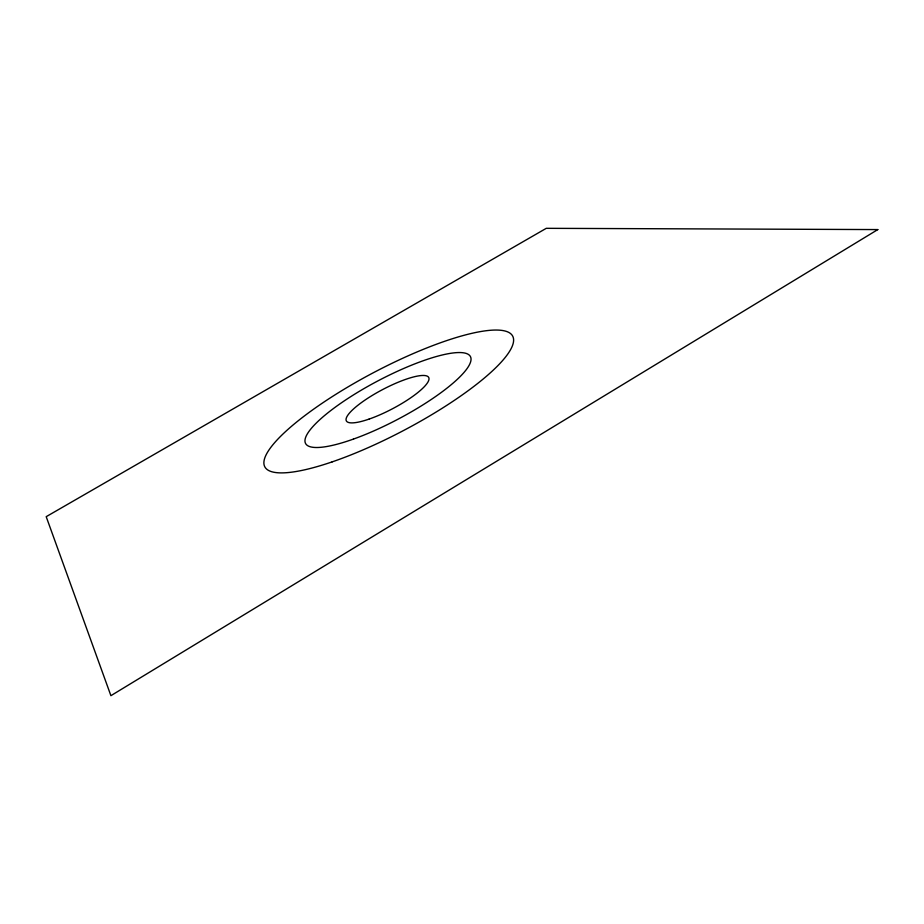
<?xml version="1.0" encoding="UTF-8"?>
<svg xmlns="http://www.w3.org/2000/svg" width="924" height="924" viewBox="0 0 924 924"><rect width="100%" height="100%" fill="white"/><g stroke="black" fill="none" stroke-linecap="round" stroke-linejoin="round"><path stroke-width="1.39" d="M877.8 229.579L110.903 695.68L46.2 516.678L546.28 228.32L877.8 229.579M353.465 439.073A93.185 21.633 -27.8 0 0 470.663 357.103A93.185 21.633 -27.8 0 0 339.847 403.915A93.185 21.633 -27.8 0 0 353.465 439.073M369.173 419.057A46.535 10.788 -27.8 0 0 428.921 378.043A46.535 10.788 -27.8 0 0 364.518 400.415A46.535 10.788 -27.8 0 0 369.173 419.057M332.166 461.873A140.09 32.594 -27.8 0 0 513.432 338.265A140.09 32.594 -27.8 0 0 320.663 404.262A140.09 32.594 -27.8 0 0 332.166 461.873"/></g></svg>
